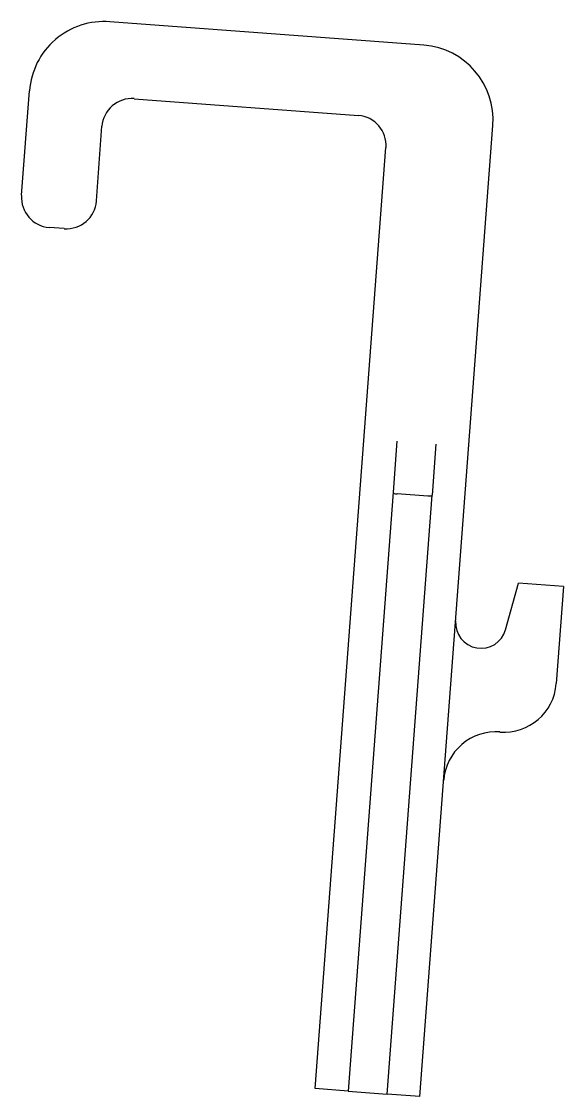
# Model space of a CAD drawing. Header units: millimetres. Extents: x 64 to 248, y 7 to 183.
# Drawn here: x 197.8 to 248.2, y 7 to 107 of the extents above.
import ezdxf

# ---------------------------------------------------------------- set-up
doc = ezdxf.new("R2010")
doc.units = ezdxf.units.MM

msp = doc.modelspace()

# ---------------------------------------------------------------- linework, layer by layer
at = {"color": 7, "linetype": 'Continuous', "lineweight": 25}
for p, q in [((235.2, 104.79), (206.02, 106.98)), ((197.82, 90.83), (198.55, 100.55)), ((208.27, 99.82), (229.12, 98.26)), ((204.77, 90.31), (205.29, 97.25)), ((234.85, 7), (241.62, 97.32)), ((225.12, 7.73), (231.69, 95.27)), ((201.78, 87.73), (200.39, 87.84)), ((232.71, 67.95), (232.36, 63.21)), ((236.33, 67.68), (235.97, 62.94)), ((232.36, 63.21), (228.18, 7.5)), ((235.58, 62.84), (232.73, 63.05)), ((231.79, 7.23), (235.97, 62.94)), ((242.81, 50.42), (244.02, 54.75)), ((248.19, 54.44), (244.02, 54.75)), ((248.19, 54.44), (247.51, 45.41)), ((228.18, 7.5), (225.12, 7.73)), ((228.18, 7.5), (231.79, 7.23)), ((234.85, 7), (231.79, 7.23))]:
    msp.add_line(p, q, dxfattribs=at)
for centre, radius, start, end in [((205.5, 100.03), 6.97, 85.7108, 175.7108), ((234.68, 97.84), 6.97, 355.7108, 85.7108), ((208.07, 97.04), 2.79, 85.7108, 175.7108), ((228.91, 95.48), 2.79, 355.7108, 85.7108), ((200.6, 90.62), 2.79, 175.7108, 265.7108), ((201.99, 90.51), 2.79, 265.7108, 355.7108), ((240.53, 51.06), 2.37, 175.7108, 344.4009), ((242.65, 45.77), 4.88, 265.7108, 355.7108), ((241.92, 36.05), 4.88, 85.7108, 175.7108)]:
    msp.add_arc(centre, radius, start, end, dxfattribs=at)
for points in [[(232.36, 63.21), (232.36, 63.17), (232.38, 63.13), (232.51, 63.08), (232.61, 63.06), (232.73, 63.05)], [(235.97, 62.94), (235.97, 62.89), (235.93, 62.86), (235.8, 62.83), (235.7, 62.83), (235.58, 62.84)]]:
    msp.add_open_spline(points, degree=3, knots=[0, 0, 0, 0, 0.5, 0.5, 1, 1, 1, 1], dxfattribs=at)

doc.saveas('drawing.dxf')
